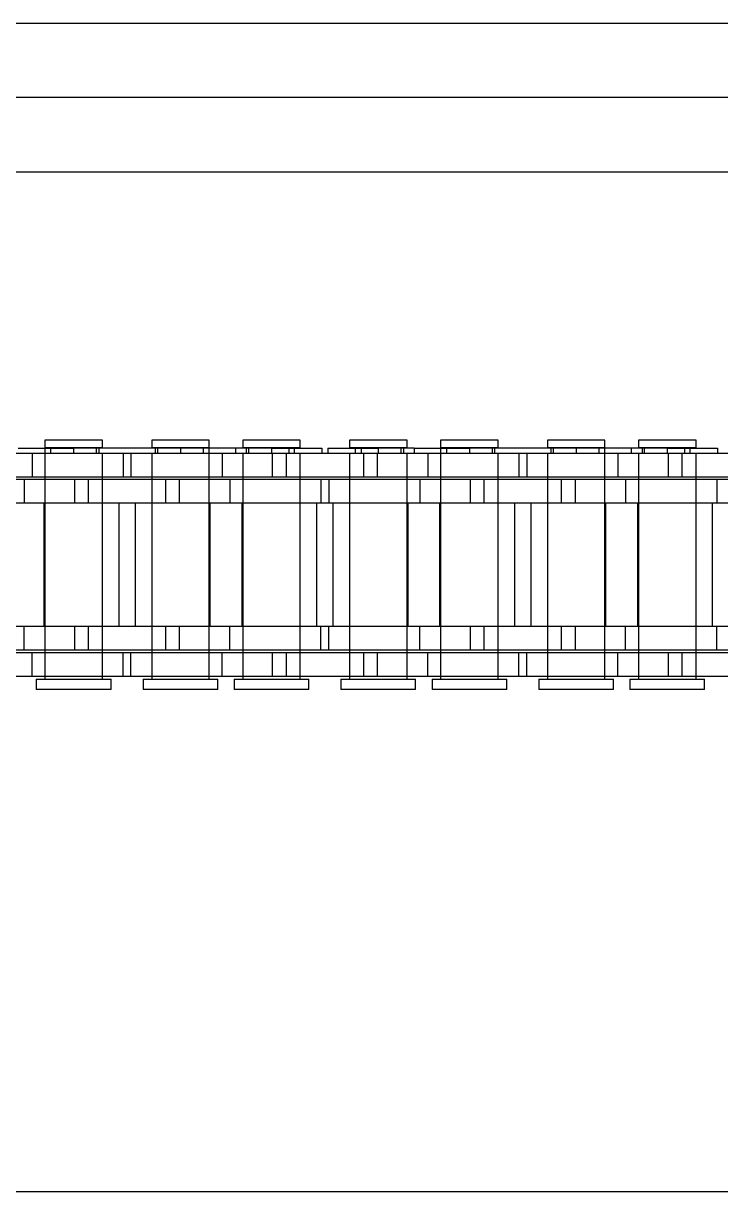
# Model space of a CAD drawing. Header units: metres. Extents: x 0 to 21025, y 0 to 14850.
# Drawn here: x 5356.3 to 5401.1, y 9261.1 to 9336.1 of the extents above; entities that cross this region are included whole.
import ezdxf

# ---------------------------------------------------------------- set-up
doc = ezdxf.new("R2010")
doc.units = ezdxf.units.M
doc.header["$LTSCALE"] = 25
doc.linetypes.add('HIDDEN2', pattern=[4.7625, 3.175, -1.5875])
doc.layers.add('SL4', color=4, linetype='Continuous')
doc.layers.add('ST1', color=7, linetype='HIDDEN2')

msp = doc.modelspace()

# ---------------------------------------------------------------- linework, layer by layer
at = {"layer": 'SL4'}
for p, q in [((5535.514, 9336.149), (4210.539, 9336.149)), ((4210.539, 9326.624), (5535.514, 9326.624)), ((4210.539, 9261.149), (5535.514, 9261.149))]:
    msp.add_line(p, q, dxfattribs=at)
at = {"layer": 'ST1'}
for p, q in [((5535.514, 9331.386), (4210.539, 9331.386)), ((4210.539, 9326.624), (5535.514, 9326.624)), ((5361.422, 9309.384), (5357.732, 9309.384)), ((5357.732, 9309.384), (5357.732, 9308.91)), ((5361.422, 9308.91), (5361.422, 9309.384)), ((5368.274, 9309.384), (5364.584, 9309.384)), ((5364.584, 9309.384), (5364.584, 9308.91)), ((5368.274, 9308.91), (5368.274, 9309.384)), ((5374.122, 9309.384), (5370.432, 9309.384)), ((5370.432, 9309.384), (5370.432, 9308.91)), ((5374.122, 9308.91), (5374.122, 9309.384)), ((5380.974, 9309.384), (5377.284, 9309.384)), ((5377.284, 9309.384), (5377.284, 9308.91)), ((5380.974, 9308.91), (5380.974, 9309.384)), ((5386.822, 9309.384), (5383.132, 9309.384)), ((5383.132, 9309.384), (5383.132, 9308.91)), ((5386.822, 9308.91), (5386.822, 9309.384)), ((5393.674, 9309.384), (5389.984, 9309.384)), ((5389.984, 9309.384), (5389.984, 9308.91)), ((5393.674, 9308.91), (5393.674, 9309.384)), ((5399.522, 9309.384), (5395.832, 9309.384)), ((5395.832, 9309.384), (5395.832, 9308.91)), ((5399.522, 9308.91), (5399.522, 9309.384)), ((5362.752, 9308.541), (5353.657, 9308.541)), ((5356.025, 9308.873), (5359.577, 9308.873)), ((5356.904, 9308.541), (5356.904, 9307.021)), ((5357.732, 9308.91), (5361.422, 9308.91)), ((5357.732, 9308.873), (5357.732, 9307.021)), ((5357.732, 9308.541), (5357.732, 9294.042)), ((5358.101, 9308.91), (5358.101, 9308.541)), ((5359.577, 9308.873), (5359.577, 9308.541)), ((5372.277, 9308.873), (5359.577, 9308.873)), ((5361.053, 9308.541), (5361.053, 9308.91)), ((5361.196, 9308.873), (5361.196, 9308.541)), ((5361.422, 9307.021), (5361.422, 9308.541)), ((5361.422, 9294.042), (5361.422, 9308.541)), ((5362.752, 9308.541), (5362.752, 9307.021)), ((5369.102, 9308.541), (5362.752, 9308.541)), ((5363.254, 9308.541), (5363.254, 9307.021)), ((5364.584, 9308.91), (5368.274, 9308.91)), ((5364.584, 9308.541), (5364.584, 9307.021)), ((5364.584, 9308.541), (5364.584, 9294.042)), ((5364.81, 9308.873), (5364.81, 9308.541)), ((5364.953, 9308.91), (5364.953, 9308.541)), ((5366.429, 9308.873), (5366.429, 9308.541)), ((5367.905, 9308.541), (5367.905, 9308.91)), ((5368.274, 9307.021), (5368.274, 9308.873)), ((5368.274, 9294.042), (5368.274, 9308.541)), ((5369.102, 9308.541), (5369.102, 9307.021)), ((5378.197, 9308.541), (5369.102, 9308.541)), ((5369.981, 9308.541), (5369.981, 9308.873)), ((5370.432, 9308.91), (5374.122, 9308.91)), ((5370.432, 9308.541), (5370.432, 9307.021)), ((5370.432, 9308.541), (5370.432, 9294.042)), ((5370.658, 9308.873), (5370.658, 9308.541)), ((5370.801, 9308.91), (5370.801, 9308.541)), ((5372.277, 9308.873), (5372.277, 9308.541)), ((5372.277, 9308.873), (5375.508, 9308.873)), ((5372.349, 9307.021), (5372.349, 9308.541)), ((5373.209, 9308.541), (5373.209, 9307.021)), ((5373.384, 9308.873), (5373.384, 9308.541)), ((5373.753, 9308.541), (5373.753, 9308.91)), ((5374.122, 9307.021), (5374.122, 9308.541)), ((5374.122, 9294.042), (5374.122, 9308.541)), ((5375.508, 9308.873), (5375.508, 9308.541)), ((5375.898, 9308.873), (5375.898, 9308.541)), ((5375.898, 9308.873), (5379.129, 9308.873)), ((5377.284, 9308.91), (5380.974, 9308.91)), ((5377.284, 9308.541), (5377.284, 9307.021)), ((5377.284, 9308.541), (5377.284, 9294.042)), ((5377.653, 9308.91), (5377.653, 9308.541)), ((5378.022, 9308.873), (5378.022, 9308.541)), ((5379.057, 9308.541), (5378.197, 9308.541)), ((5378.197, 9307.021), (5378.197, 9308.541)), ((5388.152, 9308.541), (5379.057, 9308.541)), ((5379.057, 9308.541), (5379.057, 9307.021)), ((5379.129, 9308.873), (5379.129, 9308.541)), ((5381.425, 9308.873), (5379.129, 9308.873)), ((5380.605, 9308.541), (5380.605, 9308.91)), ((5380.748, 9308.873), (5380.748, 9308.541)), ((5380.974, 9307.021), (5380.974, 9308.541)), ((5380.974, 9294.042), (5380.974, 9308.541)), ((5381.425, 9308.873), (5384.977, 9308.873)), ((5381.425, 9308.873), (5381.425, 9308.541)), ((5382.304, 9308.541), (5382.304, 9307.021)), ((5383.132, 9308.91), (5386.822, 9308.91)), ((5383.132, 9308.873), (5383.132, 9307.021)), ((5383.132, 9308.541), (5383.132, 9294.042)), ((5383.501, 9308.91), (5383.501, 9308.541)), ((5384.977, 9308.873), (5384.977, 9308.541)), ((5397.677, 9308.873), (5384.977, 9308.873)), ((5386.453, 9308.541), (5386.453, 9308.91)), ((5386.596, 9308.873), (5386.596, 9308.541)), ((5386.822, 9307.021), (5386.822, 9308.541)), ((5386.822, 9294.042), (5386.822, 9308.541)), ((5388.152, 9308.541), (5388.152, 9307.021)), ((5394.502, 9308.541), (5388.152, 9308.541)), ((5388.654, 9308.541), (5388.654, 9307.021)), ((5389.984, 9308.91), (5393.674, 9308.91)), ((5389.984, 9308.541), (5389.984, 9307.021)), ((5389.984, 9308.541), (5389.984, 9294.042)), ((5390.21, 9308.873), (5390.21, 9308.541)), ((5390.353, 9308.91), (5390.353, 9308.541)), ((5391.829, 9308.873), (5391.829, 9308.541)), ((5393.305, 9308.541), (5393.305, 9308.91)), ((5393.674, 9307.021), (5393.674, 9308.873)), ((5393.674, 9294.042), (5393.674, 9308.541)), ((5394.502, 9308.541), (5394.502, 9307.021)), ((5403.597, 9308.541), (5394.502, 9308.541)), ((5395.381, 9308.541), (5395.381, 9308.873)), ((5395.832, 9308.91), (5399.522, 9308.91)), ((5395.832, 9308.541), (5395.832, 9307.021)), ((5395.832, 9308.541), (5395.832, 9294.042)), ((5396.058, 9308.873), (5396.058, 9308.541)), ((5396.201, 9308.91), (5396.201, 9308.541)), ((5397.677, 9308.873), (5397.677, 9308.541)), ((5397.677, 9308.873), (5400.908, 9308.873)), ((5397.749, 9307.021), (5397.749, 9308.541)), ((5398.609, 9308.541), (5398.609, 9307.021)), ((5398.784, 9308.873), (5398.784, 9308.541)), ((5399.153, 9308.541), (5399.153, 9308.91)), ((5399.522, 9307.021), (5399.522, 9308.541)), ((5399.522, 9294.042), (5399.522, 9308.541)), ((5400.908, 9308.873), (5400.908, 9308.541)), ((5356.402, 9306.869), (5350.052, 9306.869)), ((5362.752, 9307.021), (5353.657, 9307.021)), ((5356.402, 9306.869), (5356.402, 9305.349)), ((5365.497, 9306.869), (5356.402, 9306.869)), ((5357.732, 9306.869), (5357.732, 9305.349)), ((5359.649, 9305.349), (5359.649, 9306.869)), ((5360.509, 9306.869), (5360.509, 9305.349)), ((5361.422, 9305.349), (5361.422, 9306.869)), ((5369.102, 9307.021), (5362.752, 9307.021)), ((5364.584, 9306.869), (5364.584, 9305.349)), ((5366.357, 9306.869), (5365.497, 9306.869)), ((5365.497, 9305.349), (5365.497, 9306.869)), ((5375.452, 9306.869), (5366.357, 9306.869)), ((5366.357, 9306.869), (5366.357, 9305.349)), ((5368.274, 9305.349), (5368.274, 9306.869)), ((5378.197, 9307.021), (5369.102, 9307.021)), ((5369.604, 9306.869), (5369.604, 9305.349)), ((5370.432, 9306.869), (5370.432, 9305.349)), ((5374.122, 9305.349), (5374.122, 9306.869)), ((5375.452, 9306.869), (5375.452, 9305.349)), ((5381.802, 9306.869), (5375.452, 9306.869)), ((5375.954, 9306.869), (5375.954, 9305.349)), ((5377.284, 9306.869), (5377.284, 9305.349)), ((5379.057, 9307.021), (5378.197, 9307.021)), ((5388.152, 9307.021), (5379.057, 9307.021)), ((5380.974, 9305.349), (5380.974, 9306.869)), ((5381.802, 9306.869), (5381.802, 9305.349)), ((5390.897, 9306.869), (5381.802, 9306.869)), ((5383.132, 9306.869), (5383.132, 9305.349)), ((5385.049, 9305.349), (5385.049, 9306.869)), ((5385.909, 9306.869), (5385.909, 9305.349)), ((5386.822, 9305.349), (5386.822, 9306.869)), ((5394.502, 9307.021), (5388.152, 9307.021)), ((5389.984, 9306.869), (5389.984, 9305.349)), ((5391.757, 9306.869), (5390.897, 9306.869)), ((5390.897, 9305.349), (5390.897, 9306.869)), ((5400.852, 9306.869), (5391.757, 9306.869)), ((5391.757, 9306.869), (5391.757, 9305.349)), ((5393.674, 9305.349), (5393.674, 9306.869)), ((5403.597, 9307.021), (5394.502, 9307.021)), ((5395.004, 9306.869), (5395.004, 9305.349)), ((5395.832, 9306.869), (5395.832, 9305.349)), ((5399.522, 9305.349), (5399.522, 9306.869)), ((5400.852, 9306.869), (5400.852, 9305.349)), ((5407.202, 9306.869), (5400.852, 9306.869)), ((5356.402, 9305.349), (5350.052, 9305.349)), ((5365.497, 9305.349), (5356.402, 9305.349)), ((5357.689, 9297.419), (5357.689, 9305.349)), ((5357.732, 9305.349), (5357.732, 9297.419)), ((5361.422, 9297.419), (5361.422, 9305.349)), ((5362.469, 9305.349), (5362.469, 9297.419)), ((5363.537, 9297.419), (5363.537, 9305.349)), ((5364.584, 9305.349), (5364.584, 9297.419)), ((5366.357, 9305.349), (5365.497, 9305.349)), ((5375.452, 9305.349), (5366.357, 9305.349)), ((5368.274, 9297.419), (5368.274, 9305.349)), ((5368.317, 9305.349), (5368.317, 9297.419)), ((5370.389, 9297.419), (5370.389, 9305.349)), ((5370.432, 9305.349), (5370.432, 9297.419)), ((5374.122, 9297.419), (5374.122, 9305.349)), ((5375.169, 9305.349), (5375.169, 9297.419)), ((5381.802, 9305.349), (5375.452, 9305.349)), ((5376.237, 9297.419), (5376.237, 9305.349)), ((5377.284, 9305.349), (5377.284, 9297.419)), ((5380.974, 9297.419), (5380.974, 9305.349)), ((5381.017, 9305.349), (5381.017, 9297.419)), ((5390.897, 9305.349), (5381.802, 9305.349)), ((5383.089, 9297.419), (5383.089, 9305.349)), ((5383.132, 9305.349), (5383.132, 9297.419)), ((5386.822, 9297.419), (5386.822, 9305.349)), ((5387.869, 9305.349), (5387.869, 9297.419)), ((5388.937, 9297.419), (5388.937, 9305.349)), ((5389.984, 9305.349), (5389.984, 9297.419)), ((5391.757, 9305.349), (5390.897, 9305.349)), ((5400.852, 9305.349), (5391.757, 9305.349)), ((5393.674, 9297.419), (5393.674, 9305.349)), ((5393.717, 9305.349), (5393.717, 9297.419)), ((5395.789, 9297.419), (5395.789, 9305.349)), ((5395.832, 9305.349), (5395.832, 9297.419)), ((5399.522, 9297.419), (5399.522, 9305.349)), ((5400.569, 9305.349), (5400.569, 9297.419)), ((5407.202, 9305.349), (5400.852, 9305.349)), ((5356.402, 9297.419), (5350.052, 9297.419)), ((5356.402, 9295.899), (5356.402, 9297.419)), ((5365.497, 9297.419), (5356.402, 9297.419)), ((5357.732, 9297.419), (5357.732, 9295.899)), ((5359.649, 9295.899), (5359.649, 9297.419)), ((5360.509, 9297.419), (5360.509, 9295.899)), ((5361.422, 9295.899), (5361.422, 9297.419)), ((5364.584, 9297.419), (5364.584, 9295.899)), ((5366.357, 9297.419), (5365.497, 9297.419)), ((5365.497, 9295.899), (5365.497, 9297.419)), ((5375.452, 9297.419), (5366.357, 9297.419)), ((5366.357, 9297.419), (5366.357, 9295.899)), ((5368.274, 9295.899), (5368.274, 9297.419)), ((5369.604, 9295.899), (5369.604, 9297.419)), ((5370.432, 9297.419), (5370.432, 9295.899)), ((5374.122, 9295.899), (5374.122, 9297.419)), ((5375.452, 9295.899), (5375.452, 9297.419)), ((5381.802, 9297.419), (5375.452, 9297.419)), ((5375.954, 9295.899), (5375.954, 9297.419)), ((5377.284, 9297.419), (5377.284, 9295.899)), ((5380.974, 9295.899), (5380.974, 9297.419)), ((5381.802, 9295.899), (5381.802, 9297.419)), ((5390.897, 9297.419), (5381.802, 9297.419)), ((5383.132, 9297.419), (5383.132, 9295.899)), ((5385.049, 9295.899), (5385.049, 9297.419)), ((5385.909, 9297.419), (5385.909, 9295.899)), ((5386.822, 9295.899), (5386.822, 9297.419)), ((5389.984, 9297.419), (5389.984, 9295.899)), ((5391.757, 9297.419), (5390.897, 9297.419)), ((5390.897, 9295.899), (5390.897, 9297.419)), ((5400.852, 9297.419), (5391.757, 9297.419)), ((5391.757, 9297.419), (5391.757, 9295.899)), ((5393.674, 9295.899), (5393.674, 9297.419)), ((5395.004, 9295.899), (5395.004, 9297.419)), ((5395.832, 9297.419), (5395.832, 9295.899)), ((5399.522, 9295.899), (5399.522, 9297.419)), ((5400.852, 9295.899), (5400.852, 9297.419)), ((5407.202, 9297.419), (5400.852, 9297.419)), ((5356.402, 9295.899), (5350.052, 9295.899)), ((5362.752, 9295.747), (5353.657, 9295.747)), ((5365.497, 9295.899), (5356.402, 9295.899)), ((5356.904, 9294.227), (5356.904, 9295.747)), ((5357.732, 9295.747), (5357.732, 9294.227)), ((5361.422, 9294.227), (5361.422, 9295.747)), ((5362.752, 9294.227), (5362.752, 9295.747)), ((5369.102, 9295.747), (5362.752, 9295.747)), ((5363.254, 9294.227), (5363.254, 9295.747)), ((5364.584, 9295.747), (5364.584, 9294.227)), ((5366.357, 9295.899), (5365.497, 9295.899)), ((5375.452, 9295.899), (5366.357, 9295.899)), ((5368.274, 9294.227), (5368.274, 9295.747)), ((5369.102, 9294.227), (5369.102, 9295.747)), ((5378.197, 9295.747), (5369.102, 9295.747)), ((5370.432, 9295.747), (5370.432, 9294.227)), ((5372.349, 9294.227), (5372.349, 9295.747)), ((5373.209, 9295.747), (5373.209, 9294.227)), ((5374.122, 9294.227), (5374.122, 9295.747)), ((5381.802, 9295.899), (5375.452, 9295.899)), ((5377.284, 9295.747), (5377.284, 9294.227)), ((5379.057, 9295.747), (5378.197, 9295.747)), ((5378.197, 9294.227), (5378.197, 9295.747)), ((5388.152, 9295.747), (5379.057, 9295.747)), ((5379.057, 9295.747), (5379.057, 9294.227)), ((5380.974, 9294.227), (5380.974, 9295.747)), ((5390.897, 9295.899), (5381.802, 9295.899)), ((5382.304, 9294.227), (5382.304, 9295.747)), ((5383.132, 9295.747), (5383.132, 9294.227)), ((5386.822, 9294.227), (5386.822, 9295.747)), ((5388.152, 9294.227), (5388.152, 9295.747)), ((5394.502, 9295.747), (5388.152, 9295.747)), ((5388.654, 9294.227), (5388.654, 9295.747)), ((5389.984, 9295.747), (5389.984, 9294.227)), ((5391.757, 9295.899), (5390.897, 9295.899)), ((5400.852, 9295.899), (5391.757, 9295.899)), ((5393.674, 9294.227), (5393.674, 9295.747)), ((5394.502, 9294.227), (5394.502, 9295.747)), ((5403.597, 9295.747), (5394.502, 9295.747)), ((5395.832, 9295.747), (5395.832, 9294.227)), ((5397.749, 9294.227), (5397.749, 9295.747)), ((5398.609, 9295.747), (5398.609, 9294.227)), ((5399.522, 9294.227), (5399.522, 9295.747)), ((5407.202, 9295.899), (5400.852, 9295.899)), ((5362.752, 9294.227), (5353.657, 9294.227)), ((5357.178, 9294.042), (5361.975, 9294.042)), ((5357.178, 9294.042), (5357.178, 9293.384)), ((5361.975, 9293.384), (5361.975, 9294.042)), ((5369.102, 9294.227), (5362.752, 9294.227)), ((5364.03, 9294.042), (5368.827, 9294.042)), ((5364.03, 9294.042), (5364.03, 9293.384)), ((5368.827, 9293.384), (5368.827, 9294.042)), ((5378.197, 9294.227), (5369.102, 9294.227)), ((5369.878, 9294.042), (5374.675, 9294.042)), ((5369.878, 9294.042), (5369.878, 9293.384)), ((5374.675, 9293.384), (5374.675, 9294.042)), ((5376.73, 9294.042), (5381.527, 9294.042)), ((5376.73, 9294.042), (5376.73, 9293.384)), ((5379.057, 9294.227), (5378.197, 9294.227)), ((5388.152, 9294.227), (5379.057, 9294.227)), ((5381.527, 9293.384), (5381.527, 9294.042)), ((5382.578, 9294.042), (5387.375, 9294.042)), ((5382.578, 9294.042), (5382.578, 9293.384)), ((5387.375, 9293.384), (5387.375, 9294.042)), ((5394.502, 9294.227), (5388.152, 9294.227)), ((5389.43, 9294.042), (5394.227, 9294.042)), ((5389.43, 9294.042), (5389.43, 9293.384)), ((5394.227, 9293.384), (5394.227, 9294.042)), ((5403.597, 9294.227), (5394.502, 9294.227)), ((5395.278, 9294.042), (5400.075, 9294.042)), ((5395.278, 9294.042), (5395.278, 9293.384)), ((5400.075, 9293.384), (5400.075, 9294.042)), ((5361.975, 9293.384), (5357.178, 9293.384)), ((5368.827, 9293.384), (5364.03, 9293.384)), ((5374.675, 9293.384), (5369.878, 9293.384)), ((5381.527, 9293.384), (5376.73, 9293.384)), ((5387.375, 9293.384), (5382.578, 9293.384)), ((5394.227, 9293.384), (5389.43, 9293.384)), ((5400.075, 9293.384), (5395.278, 9293.384))]:
    msp.add_line(p, q, dxfattribs=at)

doc.saveas('drawing.dxf')
